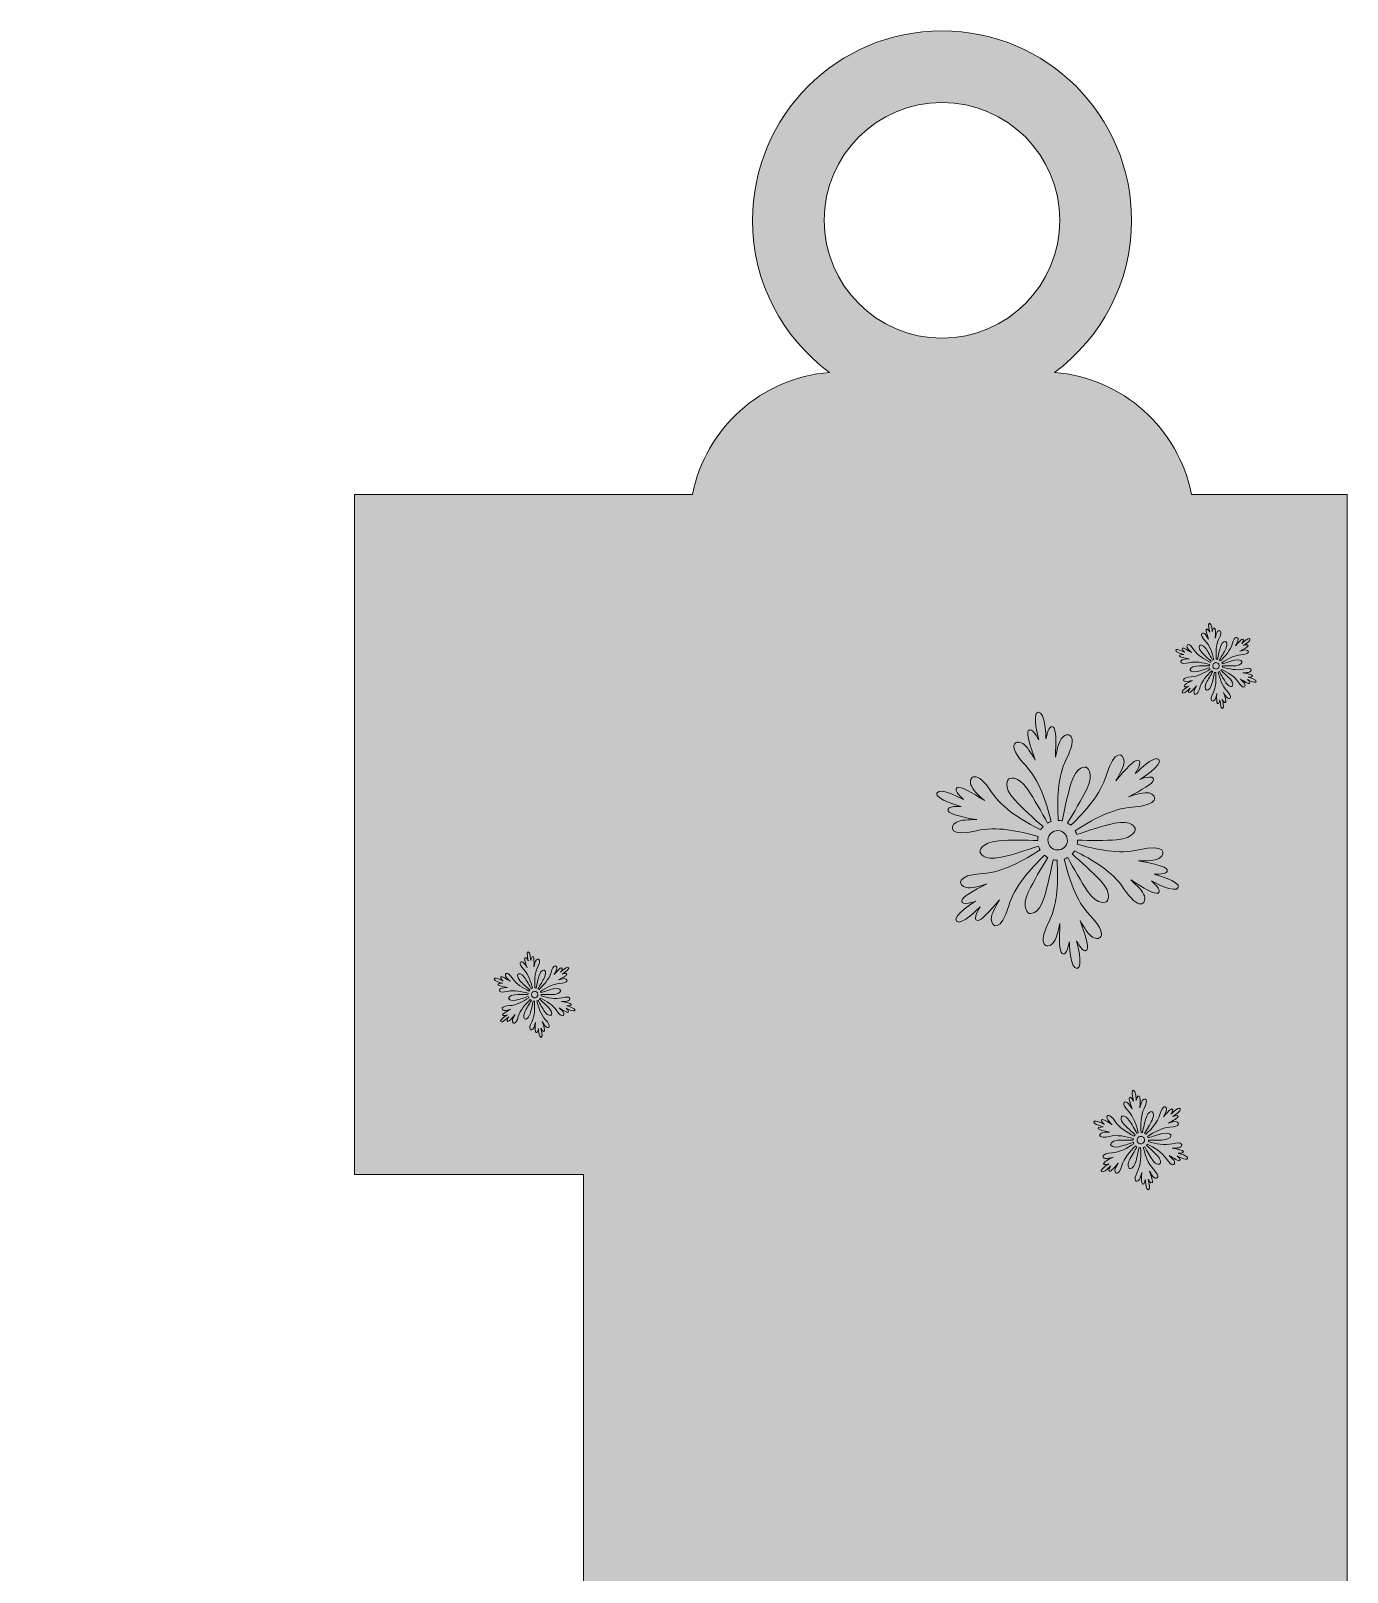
# Model space of a CAD drawing. Header units: millimetres. Extents: x 45 to 171, y -111 to -11.
# Drawn here: x 128.31 to 170.83, y -60.87 to -11.09 of the extents above; entities that cross this region are included whole.
import ezdxf

# ---------------------------------------------------------------- set-up
doc = ezdxf.new("R2010")
doc.units = ezdxf.units.MM
doc.header["$MEASUREMENT"] = 0
doc.layers.add('engraving', color=7, linetype='Continuous')
doc.layers.add('Layer 1', color=7, linetype='Continuous')

msp = doc.modelspace()

# ---------------------------------------------------------------- hatches: boundary and pattern name
at = {"layer": 'Layer 1'}
h = msp.add_hatch(color=2, dxfattribs=at)
h.dxf.hatch_style = 2
edge = h.paths.add_edge_path()
edge.add_spline(control_points=[(165.802, -26.061), (165.383, -23.935), (163.582, -22.291), (161.377, -22.123), (162.882, -21.008), (163.862, -19.225), (163.862, -17.208), (163.862, -13.827), (161.122, -11.087), (157.741, -11.087), (154.361, -11.087), (151.621, -13.827), (151.621, -17.208), (151.621, -19.225), (152.601, -21.008), (154.105, -22.123), (151.901, -22.291), (150.1, -23.935), (149.68, -26.061), (149.68, -26.061), (138.765, -26.061), (138.765, -26.061), (138.765, -26.061), (138.765, -48.023), (138.765, -48.023), (138.765, -48.023), (146.163, -48.023), (146.163, -48.023), (146.163, -48.023), (146.163, -76.39), (146.163, -76.39), (146.163, -77.793), (145.888, -79.095), (145.341, -80.301), (144.793, -81.508), (144.068, -82.578), (143.168, -83.511), (142.268, -84.445), (141.191, -85.184), (139.938, -85.729), (138.686, -86.274), (137.355, -86.546), (135.946, -86.546), (135.946, -86.546), (134.888, -86.546), (134.888, -86.546), (134.888, -86.546), (128.311, -111.21), (128.311, -111.21), (128.311, -111.21), (136.885, -111.21), (136.885, -111.21), (141.583, -111.21), (145.987, -110.311), (150.098, -108.508), (154.209, -106.708), (157.791, -104.28), (160.844, -101.227), (163.898, -98.173), (166.324, -94.591), (168.126, -90.48), (169.927, -86.37), (170.827, -81.965), (170.827, -77.268), (170.827, -77.268), (170.827, -26.061), (170.827, -26.061), (170.827, -26.061), (165.802, -26.061), (165.802, -26.061)], knot_values=[0, 0, 0, 0, 1, 1, 1, 2, 2, 2, 3, 3, 3, 4, 4, 4, 5, 5, 5, 6, 6, 6, 7, 7, 7, 8, 8, 8, 9, 9, 9, 10, 10, 10, 11, 11, 11, 12, 12, 12, 13, 13, 13, 14, 14, 14, 15, 15, 15, 16, 16, 16, 17, 17, 17, 18, 18, 18, 19, 19, 19, 20, 20, 20, 21, 21, 21, 22, 22, 22, 23, 23, 23, 23], degree=3, periodic=1)
edge = h.paths.add_edge_path()
edge.add_spline(control_points=[(153.934, -17.208), (153.934, -15.108), (155.642, -13.4), (157.741, -13.4), (159.841, -13.4), (161.549, -15.108), (161.549, -17.208), (161.549, -19.307), (159.841, -21.015), (157.741, -21.015), (155.642, -21.015), (153.934, -19.307), (153.934, -17.208)], knot_values=[0, 0, 0, 0, 1, 1, 1, 2, 2, 2, 3, 3, 3, 4, 4, 4, 4], degree=3, periodic=1)

# ---------------------------------------------------------------- linework, layer by layer
at = {"layer": 'engraving', "lineweight": 0}
for points, knots in [([(167.632, -31.964), (167.632, -31.964), (167.796, -31.973), (167.772, -31.915), (167.756, -31.88), (167.619, -31.849), (167.461, -31.821), (167.547, -31.822), (167.641, -31.82), (167.683, -31.795), (167.767, -31.745), (167.751, -31.63), (167.465, -31.701), (167.255, -31.754), (167.005, -31.698), (166.802, -31.64), (166.805, -31.626), (166.806, -31.611), (166.806, -31.597), (166.933, -31.601), (167.108, -31.603), (167.226, -31.594), (167.432, -31.578), (167.428, -31.472), (167.428, -31.472), (167.428, -31.472), (167.401, -31.37), (167.2, -31.416), (167.084, -31.442), (166.918, -31.496), (166.797, -31.537), (166.793, -31.523), (166.787, -31.51), (166.78, -31.497), (166.957, -31.381), (167.179, -31.254), (167.396, -31.242), (167.69, -31.226), (167.671, -31.112), (167.576, -31.089), (167.529, -31.077), (167.438, -31.103), (167.356, -31.129), (167.499, -31.055), (167.621, -30.986), (167.625, -30.947), (167.631, -30.885), (167.477, -30.942), (167.477, -30.942), (167.477, -30.942), (167.73, -30.786), (167.683, -30.728), (167.636, -30.668), (167.428, -30.881), (167.428, -30.881), (167.428, -30.881), (167.517, -30.743), (167.456, -30.735), (167.417, -30.73), (167.322, -30.834), (167.219, -30.957), (167.263, -30.883), (167.307, -30.8), (167.307, -30.751), (167.306, -30.653), (167.198, -30.611), (167.117, -30.893), (167.058, -31.102), (166.884, -31.291), (166.732, -31.437), (166.721, -31.427), (166.71, -31.419), (166.697, -31.412), (166.764, -31.304), (166.853, -31.153), (166.905, -31.046), (166.993, -30.86), (166.9, -30.811), (166.9, -30.811), (166.9, -30.811), (166.798, -30.784), (166.737, -30.981), (166.702, -31.094), (166.665, -31.265), (166.641, -31.39), (166.627, -31.387), (166.612, -31.385), (166.598, -31.384), (166.586, -31.174), (166.587, -30.918), (166.685, -30.724), (166.817, -30.461), (166.709, -30.42), (166.642, -30.491), (166.608, -30.526), (166.585, -30.618), (166.567, -30.702), (166.575, -30.541), (166.575, -30.4), (166.544, -30.378), (166.493, -30.341), (166.465, -30.503), (166.465, -30.503), (166.465, -30.503), (166.457, -30.207), (166.382, -30.218), (166.307, -30.229), (166.388, -30.515), (166.388, -30.515), (166.388, -30.515), (166.313, -30.369), (166.275, -30.418), (166.252, -30.449), (166.295, -30.583), (166.349, -30.734), (166.307, -30.66), (166.258, -30.579), (166.215, -30.556), (166.13, -30.508), (166.039, -30.579), (166.243, -30.79), (166.394, -30.947), (166.471, -31.191), (166.522, -31.396), (166.508, -31.4), (166.495, -31.406), (166.483, -31.414), (166.422, -31.302), (166.337, -31.149), (166.269, -31.051), (166.153, -30.881), (166.063, -30.937), (166.063, -30.937), (166.063, -30.937), (165.989, -31.012), (166.129, -31.164), (166.209, -31.251), (166.339, -31.368), (166.435, -31.452), (166.425, -31.462), (166.416, -31.474), (166.409, -31.486), (166.22, -31.391), (165.999, -31.262), (165.88, -31.08), (165.719, -30.835), (165.63, -30.907), (165.657, -31.001), (165.671, -31.048), (165.739, -31.114), (165.802, -31.171), (165.667, -31.085), (165.546, -31.013), (165.51, -31.03), (165.453, -31.055), (165.58, -31.16), (165.58, -31.16), (165.58, -31.16), (165.319, -31.019), (165.291, -31.09), (165.264, -31.16), (165.551, -31.233), (165.551, -31.233), (165.551, -31.233), (165.387, -31.225), (165.411, -31.282), (165.426, -31.318), (165.563, -31.348), (165.722, -31.376), (165.636, -31.376), (165.542, -31.378), (165.5, -31.403), (165.416, -31.453), (165.432, -31.567), (165.717, -31.496), (165.928, -31.443), (166.178, -31.499), (166.381, -31.558), (166.378, -31.572), (166.377, -31.586), (166.377, -31.601), (166.249, -31.597), (166.075, -31.595), (165.956, -31.604), (165.751, -31.62), (165.755, -31.725), (165.755, -31.725), (165.755, -31.725), (165.782, -31.828), (165.983, -31.782), (166.099, -31.756), (166.265, -31.702), (166.386, -31.661), (166.39, -31.674), (166.395, -31.688), (166.402, -31.701), (166.226, -31.816), (166.004, -31.944), (165.787, -31.956), (165.493, -31.972), (165.512, -32.086), (165.607, -32.109), (165.654, -32.12), (165.745, -32.095), (165.827, -32.069), (165.684, -32.142), (165.561, -32.212), (165.558, -32.251), (165.552, -32.312), (165.706, -32.256), (165.706, -32.256), (165.706, -32.256), (165.453, -32.411), (165.5, -32.47), (165.547, -32.53), (165.755, -32.317), (165.755, -32.317), (165.755, -32.317), (165.665, -32.455), (165.727, -32.463), (165.766, -32.467), (165.861, -32.364), (165.964, -32.241), (165.92, -32.314), (165.876, -32.397), (165.876, -32.446), (165.877, -32.544), (165.985, -32.587), (166.065, -32.304), (166.125, -32.096), (166.298, -31.907), (166.451, -31.761), (166.462, -31.77), (166.473, -31.778), (166.486, -31.786), (166.419, -31.894), (166.329, -32.044), (166.278, -32.151), (166.19, -32.338), (166.283, -32.387), (166.283, -32.387), (166.283, -32.387), (166.385, -32.414), (166.446, -32.217), (166.481, -32.104), (166.517, -31.933), (166.542, -31.808), (166.556, -31.811), (166.571, -31.813), (166.585, -31.813), (166.597, -32.024), (166.596, -32.28), (166.498, -32.474), (166.365, -32.737), (166.474, -32.778), (166.541, -32.707), (166.575, -32.671), (166.598, -32.58), (166.616, -32.496), (166.608, -32.657), (166.607, -32.797), (166.639, -32.82), (166.69, -32.856), (166.718, -32.694), (166.718, -32.694), (166.718, -32.694), (166.725, -32.991), (166.8, -32.98), (166.875, -32.968), (166.795, -32.683), (166.795, -32.683), (166.795, -32.683), (166.87, -32.829), (166.907, -32.779), (166.931, -32.748), (166.888, -32.614), (166.834, -32.463), (166.875, -32.538), (166.925, -32.618), (166.968, -32.642), (167.053, -32.69), (167.144, -32.619), (166.939, -32.407), (166.789, -32.251), (166.712, -32.006), (166.661, -31.802), (166.674, -31.797), (166.688, -31.791), (166.7, -31.784), (166.761, -31.896), (166.846, -32.048), (166.913, -32.146), (167.03, -32.316), (167.119, -32.26), (167.119, -32.26), (167.119, -32.26), (167.194, -32.185), (167.054, -32.034), (166.974, -31.947), (166.844, -31.83), (166.748, -31.746), (166.758, -31.735), (166.767, -31.724), (166.774, -31.712), (166.962, -31.806), (167.184, -31.935), (167.303, -32.117), (167.464, -32.363), (167.553, -32.29), (167.526, -32.196), (167.512, -32.15), (167.444, -32.084), (167.381, -32.026), (167.516, -32.113), (167.637, -32.184), (167.673, -32.168), (167.729, -32.142), (167.603, -32.037), (167.603, -32.037), (167.603, -32.037), (167.864, -32.179), (167.892, -32.108), (167.919, -32.038), (167.632, -31.964), (167.632, -31.964)], [0, 0, 0, 0, 1, 1, 1, 2, 2, 2, 3, 3, 3, 4, 4, 4, 5, 5, 5, 6, 6, 6, 7, 7, 7, 8, 8, 8, 9, 9, 9, 10, 10, 10, 11, 11, 11, 12, 12, 12, 13, 13, 13, 14, 14, 14, 15, 15, 15, 16, 16, 16, 17, 17, 17, 18, 18, 18, 19, 19, 19, 20, 20, 20, 21, 21, 21, 22, 22, 22, 23, 23, 23, 24, 24, 24, 25, 25, 25, 26, 26, 26, 27, 27, 27, 28, 28, 28, 29, 29, 29, 30, 30, 30, 31, 31, 31, 32, 32, 32, 33, 33, 33, 34, 34, 34, 35, 35, 35, 36, 36, 36, 37, 37, 37, 38, 38, 38, 39, 39, 39, 40, 40, 40, 41, 41, 41, 42, 42, 42, 43, 43, 43, 44, 44, 44, 45, 45, 45, 46, 46, 46, 47, 47, 47, 48, 48, 48, 49, 49, 49, 50, 50, 50, 51, 51, 51, 52, 52, 52, 53, 53, 53, 54, 54, 54, 55, 55, 55, 56, 56, 56, 57, 57, 57, 58, 58, 58, 59, 59, 59, 60, 60, 60, 61, 61, 61, 62, 62, 62, 63, 63, 63, 64, 64, 64, 65, 65, 65, 66, 66, 66, 67, 67, 67, 68, 68, 68, 69, 69, 69, 70, 70, 70, 71, 71, 71, 72, 72, 72, 73, 73, 73, 74, 74, 74, 75, 75, 75, 76, 76, 76, 77, 77, 77, 78, 78, 78, 79, 79, 79, 80, 80, 80, 81, 81, 81, 82, 82, 82, 83, 83, 83, 84, 84, 84, 85, 85, 85, 86, 86, 86, 87, 87, 87, 88, 88, 88, 89, 89, 89, 90, 90, 90, 91, 91, 91, 92, 92, 92, 93, 93, 93, 94, 94, 94, 95, 95, 95, 96, 96, 96, 97, 97, 97, 98, 98, 98, 99, 99, 99, 100, 100, 100, 101, 101, 101, 102, 102, 102, 103, 103, 103, 104, 104, 104, 105, 105, 105, 106, 106, 106, 107, 107, 107, 108, 108, 108, 108]), ([(166.607, -31.702), (166.55, -31.711), (166.497, -31.671), (166.488, -31.614), (166.479, -31.557), (166.519, -31.504), (166.576, -31.495), (166.633, -31.487), (166.686, -31.526), (166.695, -31.583), (166.703, -31.64), (166.664, -31.693), (166.607, -31.702)], [0, 0, 0, 0, 1, 1, 1, 2, 2, 2, 3, 3, 3, 4, 4, 4, 4]), ([(164.594, -38.329), (164.594, -38.329), (165.086, -38.354), (165.014, -38.183), (164.968, -38.075), (164.557, -37.985), (164.083, -37.901), (164.34, -37.904), (164.622, -37.896), (164.748, -37.82), (165, -37.671), (164.951, -37.328), (164.096, -37.542), (163.464, -37.699), (162.715, -37.532), (162.107, -37.357), (162.116, -37.315), (162.119, -37.271), (162.119, -37.229), (162.502, -37.24), (163.026, -37.246), (163.38, -37.219), (163.996, -37.171), (163.984, -36.854), (163.984, -36.854), (163.984, -36.854), (163.902, -36.549), (163.299, -36.685), (162.952, -36.763), (162.454, -36.925), (162.092, -37.049), (162.08, -37.008), (162.063, -36.968), (162.043, -36.929), (162.571, -36.582), (163.237, -36.201), (163.887, -36.164), (164.768, -36.115), (164.713, -35.774), (164.428, -35.705), (164.285, -35.671), (164.012, -35.747), (163.769, -35.826), (164.197, -35.605), (164.563, -35.396), (164.575, -35.28), (164.593, -35.095), (164.13, -35.265), (164.13, -35.265), (164.13, -35.265), (164.889, -34.799), (164.747, -34.622), (164.606, -34.445), (163.984, -35.081), (163.984, -35.081), (163.984, -35.081), (164.251, -34.668), (164.067, -34.645), (163.951, -34.63), (163.667, -34.941), (163.357, -35.31), (163.488, -35.089), (163.622, -34.841), (163.62, -34.694), (163.617, -34.4), (163.295, -34.272), (163.052, -35.119), (162.873, -35.745), (162.354, -36.31), (161.899, -36.749), (161.866, -36.72), (161.83, -36.695), (161.794, -36.674), (161.994, -36.349), (162.261, -35.898), (162.415, -35.578), (162.681, -35.02), (162.401, -34.872), (162.401, -34.872), (162.401, -34.872), (162.096, -34.791), (161.912, -35.381), (161.807, -35.72), (161.697, -36.233), (161.624, -36.608), (161.581, -36.598), (161.539, -36.592), (161.496, -36.591), (161.459, -35.96), (161.462, -35.192), (161.755, -34.611), (162.153, -33.824), (161.83, -33.701), (161.628, -33.913), (161.527, -34.019), (161.457, -34.294), (161.403, -34.545), (161.426, -34.064), (161.428, -33.642), (161.334, -33.574), (161.182, -33.465), (161.098, -33.951), (161.098, -33.951), (161.098, -33.951), (161.074, -33.061), (160.849, -33.095), (160.625, -33.129), (160.866, -33.986), (160.866, -33.986), (160.866, -33.986), (160.642, -33.547), (160.529, -33.696), (160.459, -33.789), (160.587, -34.19), (160.751, -34.643), (160.625, -34.42), (160.477, -34.178), (160.349, -34.107), (160.093, -33.963), (159.82, -34.177), (160.433, -34.811), (160.886, -35.279), (161.115, -36.012), (161.267, -36.626), (161.227, -36.639), (161.188, -36.657), (161.15, -36.679), (160.968, -36.343), (160.713, -35.886), (160.511, -35.593), (160.162, -35.083), (159.894, -35.252), (159.894, -35.252), (159.894, -35.252), (159.67, -35.476), (160.09, -35.93), (160.331, -36.191), (160.72, -36.542), (161.007, -36.793), (160.978, -36.825), (160.952, -36.859), (160.929, -36.895), (160.364, -36.611), (159.701, -36.225), (159.344, -35.68), (158.862, -34.943), (158.593, -35.161), (158.677, -35.442), (158.718, -35.583), (158.92, -35.78), (159.11, -35.952), (158.705, -35.693), (158.342, -35.479), (158.235, -35.528), (158.065, -35.604), (158.444, -35.92), (158.444, -35.92), (158.444, -35.92), (157.662, -35.496), (157.579, -35.707), (157.496, -35.919), (158.358, -36.138), (158.358, -36.138), (158.358, -36.138), (157.866, -36.113), (157.939, -36.284), (157.984, -36.392), (158.395, -36.483), (158.87, -36.567), (158.613, -36.565), (158.331, -36.572), (158.205, -36.647), (157.952, -36.797), (158.002, -37.139), (158.857, -36.926), (159.488, -36.768), (160.238, -36.935), (160.845, -37.111), (160.837, -37.153), (160.832, -37.196), (160.833, -37.239), (160.451, -37.228), (159.927, -37.221), (159.573, -37.249), (158.957, -37.298), (158.968, -37.613), (158.968, -37.613), (158.968, -37.613), (159.051, -37.919), (159.654, -37.783), (160, -37.704), (160.499, -37.543), (160.86, -37.42), (160.872, -37.46), (160.889, -37.5), (160.909, -37.539), (160.381, -37.885), (159.715, -38.268), (159.065, -38.303), (158.185, -38.352), (158.24, -38.695), (158.525, -38.763), (158.668, -38.797), (158.94, -38.721), (159.184, -38.642), (158.756, -38.863), (158.389, -39.071), (158.378, -39.187), (158.36, -39.372), (158.822, -39.203), (158.822, -39.203), (158.822, -39.203), (158.064, -39.668), (158.206, -39.846), (158.347, -40.023), (158.969, -39.387), (158.969, -39.387), (158.969, -39.387), (158.7, -39.8), (158.885, -39.823), (159.001, -39.837), (159.286, -39.527), (159.596, -39.158), (159.465, -39.378), (159.331, -39.627), (159.332, -39.773), (159.336, -40.067), (159.657, -40.196), (159.899, -39.349), (160.079, -38.723), (160.598, -38.157), (161.054, -37.719), (161.087, -37.748), (161.122, -37.772), (161.159, -37.794), (160.958, -38.119), (160.691, -38.569), (160.538, -38.889), (160.272, -39.448), (160.551, -39.595), (160.551, -39.595), (160.551, -39.595), (160.857, -39.677), (161.04, -39.086), (161.146, -38.747), (161.255, -38.235), (161.329, -37.86), (161.37, -37.87), (161.414, -37.875), (161.457, -37.877), (161.493, -38.508), (161.491, -39.275), (161.197, -39.857), (160.799, -40.644), (161.123, -40.768), (161.325, -40.554), (161.426, -40.448), (161.496, -40.173), (161.55, -39.924), (161.527, -40.405), (161.524, -40.825), (161.619, -40.893), (161.77, -41.002), (161.854, -40.517), (161.854, -40.517), (161.854, -40.517), (161.878, -41.406), (162.102, -41.372), (162.327, -41.338), (162.087, -40.482), (162.087, -40.482), (162.087, -40.482), (162.311, -40.92), (162.423, -40.772), (162.494, -40.679), (162.366, -40.278), (162.202, -39.825), (162.328, -40.047), (162.476, -40.289), (162.604, -40.36), (162.86, -40.505), (163.132, -40.29), (162.519, -39.656), (162.067, -39.188), (161.837, -38.456), (161.686, -37.843), (161.725, -37.828), (161.765, -37.81), (161.802, -37.789), (161.984, -38.125), (162.24, -38.582), (162.441, -38.874), (162.791, -39.384), (163.059, -39.216), (163.059, -39.216), (163.059, -39.216), (163.282, -38.992), (162.863, -38.537), (162.621, -38.277), (162.232, -37.926), (161.945, -37.675), (161.975, -37.643), (162.001, -37.609), (162.023, -37.572), (162.588, -37.856), (163.252, -38.242), (163.608, -38.787), (164.091, -39.525), (164.359, -39.307), (164.276, -39.025), (164.234, -38.885), (164.032, -38.687), (163.842, -38.515), (164.247, -38.775), (164.611, -38.988), (164.718, -38.94), (164.886, -38.863), (164.508, -38.548), (164.508, -38.548), (164.508, -38.548), (165.291, -38.972), (165.374, -38.761), (165.456, -38.549), (164.594, -38.329), (164.594, -38.329)], [0, 0, 0, 0, 1, 1, 1, 2, 2, 2, 3, 3, 3, 4, 4, 4, 5, 5, 5, 6, 6, 6, 7, 7, 7, 8, 8, 8, 9, 9, 9, 10, 10, 10, 11, 11, 11, 12, 12, 12, 13, 13, 13, 14, 14, 14, 15, 15, 15, 16, 16, 16, 17, 17, 17, 18, 18, 18, 19, 19, 19, 20, 20, 20, 21, 21, 21, 22, 22, 22, 23, 23, 23, 24, 24, 24, 25, 25, 25, 26, 26, 26, 27, 27, 27, 28, 28, 28, 29, 29, 29, 30, 30, 30, 31, 31, 31, 32, 32, 32, 33, 33, 33, 34, 34, 34, 35, 35, 35, 36, 36, 36, 37, 37, 37, 38, 38, 38, 39, 39, 39, 40, 40, 40, 41, 41, 41, 42, 42, 42, 43, 43, 43, 44, 44, 44, 45, 45, 45, 46, 46, 46, 47, 47, 47, 48, 48, 48, 49, 49, 49, 50, 50, 50, 51, 51, 51, 52, 52, 52, 53, 53, 53, 54, 54, 54, 55, 55, 55, 56, 56, 56, 57, 57, 57, 58, 58, 58, 59, 59, 59, 60, 60, 60, 61, 61, 61, 62, 62, 62, 63, 63, 63, 64, 64, 64, 65, 65, 65, 66, 66, 66, 67, 67, 67, 68, 68, 68, 69, 69, 69, 70, 70, 70, 71, 71, 71, 72, 72, 72, 73, 73, 73, 74, 74, 74, 75, 75, 75, 76, 76, 76, 77, 77, 77, 78, 78, 78, 79, 79, 79, 80, 80, 80, 81, 81, 81, 82, 82, 82, 83, 83, 83, 84, 84, 84, 85, 85, 85, 86, 86, 86, 87, 87, 87, 88, 88, 88, 89, 89, 89, 90, 90, 90, 91, 91, 91, 92, 92, 92, 93, 93, 93, 94, 94, 94, 95, 95, 95, 96, 96, 96, 97, 97, 97, 98, 98, 98, 99, 99, 99, 100, 100, 100, 101, 101, 101, 102, 102, 102, 103, 103, 103, 104, 104, 104, 105, 105, 105, 106, 106, 106, 107, 107, 107, 108, 108, 108, 108]), ([(161.523, -37.543), (161.352, -37.569), (161.193, -37.451), (161.167, -37.28), (161.141, -37.109), (161.258, -36.95), (161.429, -36.924), (161.6, -36.898), (161.76, -37.016), (161.786, -37.187), (161.812, -37.358), (161.694, -37.517), (161.523, -37.543)], [0, 0, 0, 0, 1, 1, 1, 2, 2, 2, 3, 3, 3, 4, 4, 4, 4]), ([(145.628, -42.583), (145.628, -42.583), (145.792, -42.592), (145.768, -42.534), (145.753, -42.498), (145.615, -42.468), (145.456, -42.44), (145.542, -42.441), (145.637, -42.438), (145.679, -42.413), (145.764, -42.363), (145.747, -42.248), (145.461, -42.32), (145.249, -42.372), (144.999, -42.316), (144.795, -42.258), (144.798, -42.244), (144.799, -42.229), (144.799, -42.215), (144.927, -42.218), (145.103, -42.221), (145.221, -42.211), (145.428, -42.195), (145.424, -42.089), (145.424, -42.089), (145.424, -42.089), (145.396, -41.987), (145.194, -42.033), (145.078, -42.059), (144.911, -42.113), (144.79, -42.155), (144.786, -42.141), (144.78, -42.127), (144.774, -42.115), (144.95, -41.998), (145.174, -41.871), (145.391, -41.858), (145.686, -41.842), (145.668, -41.728), (145.572, -41.705), (145.524, -41.693), (145.433, -41.719), (145.351, -41.745), (145.495, -41.671), (145.617, -41.601), (145.621, -41.562), (145.627, -41.5), (145.472, -41.557), (145.472, -41.557), (145.472, -41.557), (145.726, -41.401), (145.679, -41.342), (145.632, -41.283), (145.423, -41.496), (145.423, -41.496), (145.423, -41.496), (145.513, -41.357), (145.451, -41.35), (145.412, -41.345), (145.317, -41.449), (145.214, -41.572), (145.257, -41.498), (145.302, -41.415), (145.302, -41.366), (145.3, -41.268), (145.193, -41.225), (145.112, -41.508), (145.052, -41.718), (144.878, -41.907), (144.725, -42.054), (144.714, -42.045), (144.702, -42.036), (144.69, -42.029), (144.757, -41.92), (144.847, -41.769), (144.898, -41.662), (144.987, -41.475), (144.894, -41.426), (144.894, -41.426), (144.894, -41.426), (144.791, -41.399), (144.73, -41.596), (144.695, -41.71), (144.658, -41.881), (144.633, -42.007), (144.619, -42.003), (144.605, -42.002), (144.591, -42.001), (144.578, -41.79), (144.579, -41.533), (144.677, -41.338), (144.81, -41.075), (144.702, -41.034), (144.635, -41.105), (144.601, -41.14), (144.577, -41.232), (144.559, -41.316), (144.567, -41.155), (144.568, -41.014), (144.536, -40.991), (144.485, -40.955), (144.457, -41.118), (144.457, -41.118), (144.457, -41.118), (144.449, -40.82), (144.374, -40.831), (144.299, -40.842), (144.38, -41.129), (144.38, -41.129), (144.38, -41.129), (144.305, -40.982), (144.267, -41.032), (144.243, -41.063), (144.286, -41.198), (144.341, -41.349), (144.299, -41.274), (144.249, -41.194), (144.207, -41.17), (144.121, -41.122), (144.029, -41.193), (144.235, -41.405), (144.386, -41.562), (144.463, -41.807), (144.514, -42.013), (144.5, -42.017), (144.487, -42.023), (144.475, -42.031), (144.414, -41.918), (144.328, -41.765), (144.261, -41.667), (144.144, -41.497), (144.054, -41.553), (144.054, -41.553), (144.054, -41.553), (143.979, -41.628), (144.12, -41.78), (144.201, -41.867), (144.331, -41.985), (144.427, -42.069), (144.417, -42.08), (144.408, -42.091), (144.401, -42.103), (144.212, -42.008), (143.989, -41.879), (143.87, -41.696), (143.709, -41.45), (143.619, -41.522), (143.647, -41.617), (143.661, -41.664), (143.728, -41.73), (143.792, -41.788), (143.656, -41.701), (143.535, -41.629), (143.499, -41.645), (143.442, -41.671), (143.569, -41.777), (143.569, -41.777), (143.569, -41.777), (143.307, -41.635), (143.279, -41.705), (143.252, -41.776), (143.54, -41.85), (143.54, -41.85), (143.54, -41.85), (143.375, -41.841), (143.4, -41.899), (143.415, -41.935), (143.553, -41.965), (143.711, -41.993), (143.625, -41.992), (143.531, -41.995), (143.489, -42.02), (143.404, -42.07), (143.421, -42.185), (143.707, -42.113), (143.918, -42.061), (144.169, -42.117), (144.372, -42.175), (144.37, -42.189), (144.368, -42.204), (144.369, -42.218), (144.241, -42.214), (144.065, -42.212), (143.947, -42.221), (143.74, -42.238), (143.744, -42.344), (143.744, -42.344), (143.744, -42.344), (143.772, -42.446), (143.974, -42.4), (144.09, -42.374), (144.257, -42.32), (144.378, -42.279), (144.382, -42.292), (144.387, -42.306), (144.394, -42.319), (144.217, -42.435), (143.994, -42.563), (143.777, -42.574), (143.482, -42.591), (143.5, -42.706), (143.596, -42.728), (143.644, -42.74), (143.735, -42.714), (143.817, -42.688), (143.673, -42.762), (143.55, -42.832), (143.547, -42.871), (143.541, -42.932), (143.695, -42.876), (143.695, -42.876), (143.695, -42.876), (143.442, -43.031), (143.489, -43.091), (143.536, -43.15), (143.745, -42.937), (143.745, -42.937), (143.745, -42.937), (143.655, -43.075), (143.717, -43.083), (143.755, -43.088), (143.851, -42.984), (143.954, -42.861), (143.911, -42.934), (143.866, -43.018), (143.866, -43.067), (143.867, -43.165), (143.975, -43.208), (144.056, -42.925), (144.116, -42.715), (144.29, -42.526), (144.443, -42.379), (144.454, -42.389), (144.465, -42.397), (144.478, -42.404), (144.41, -42.513), (144.321, -42.663), (144.27, -42.771), (144.181, -42.958), (144.274, -43.007), (144.274, -43.007), (144.274, -43.007), (144.377, -43.034), (144.438, -42.837), (144.473, -42.723), (144.51, -42.552), (144.535, -42.426), (144.548, -42.429), (144.563, -42.431), (144.577, -42.432), (144.589, -42.643), (144.589, -42.9), (144.491, -43.095), (144.357, -43.358), (144.466, -43.4), (144.533, -43.328), (144.567, -43.293), (144.591, -43.201), (144.609, -43.117), (144.601, -43.278), (144.6, -43.419), (144.632, -43.442), (144.682, -43.478), (144.711, -43.316), (144.711, -43.316), (144.711, -43.316), (144.718, -43.613), (144.793, -43.602), (144.869, -43.59), (144.788, -43.304), (144.788, -43.304), (144.788, -43.304), (144.863, -43.451), (144.901, -43.401), (144.924, -43.37), (144.882, -43.235), (144.827, -43.084), (144.869, -43.158), (144.919, -43.239), (144.961, -43.263), (145.047, -43.312), (145.138, -43.24), (144.933, -43.028), (144.782, -42.871), (144.705, -42.626), (144.654, -42.42), (144.667, -42.415), (144.681, -42.409), (144.693, -42.402), (144.754, -42.515), (144.84, -42.668), (144.907, -42.766), (145.024, -42.936), (145.114, -42.88), (145.114, -42.88), (145.114, -42.88), (145.189, -42.805), (145.048, -42.653), (144.967, -42.566), (144.837, -42.448), (144.741, -42.364), (144.751, -42.354), (144.76, -42.342), (144.767, -42.33), (144.956, -42.425), (145.178, -42.554), (145.297, -42.737), (145.459, -42.984), (145.549, -42.91), (145.521, -42.816), (145.507, -42.769), (145.44, -42.703), (145.376, -42.645), (145.512, -42.732), (145.633, -42.804), (145.669, -42.788), (145.726, -42.762), (145.599, -42.657), (145.599, -42.657), (145.599, -42.657), (145.861, -42.798), (145.889, -42.728), (145.916, -42.657), (145.628, -42.583), (145.628, -42.583)], [0, 0, 0, 0, 1, 1, 1, 2, 2, 2, 3, 3, 3, 4, 4, 4, 5, 5, 5, 6, 6, 6, 7, 7, 7, 8, 8, 8, 9, 9, 9, 10, 10, 10, 11, 11, 11, 12, 12, 12, 13, 13, 13, 14, 14, 14, 15, 15, 15, 16, 16, 16, 17, 17, 17, 18, 18, 18, 19, 19, 19, 20, 20, 20, 21, 21, 21, 22, 22, 22, 23, 23, 23, 24, 24, 24, 25, 25, 25, 26, 26, 26, 27, 27, 27, 28, 28, 28, 29, 29, 29, 30, 30, 30, 31, 31, 31, 32, 32, 32, 33, 33, 33, 34, 34, 34, 35, 35, 35, 36, 36, 36, 37, 37, 37, 38, 38, 38, 39, 39, 39, 40, 40, 40, 41, 41, 41, 42, 42, 42, 43, 43, 43, 44, 44, 44, 45, 45, 45, 46, 46, 46, 47, 47, 47, 48, 48, 48, 49, 49, 49, 50, 50, 50, 51, 51, 51, 52, 52, 52, 53, 53, 53, 54, 54, 54, 55, 55, 55, 56, 56, 56, 57, 57, 57, 58, 58, 58, 59, 59, 59, 60, 60, 60, 61, 61, 61, 62, 62, 62, 63, 63, 63, 64, 64, 64, 65, 65, 65, 66, 66, 66, 67, 67, 67, 68, 68, 68, 69, 69, 69, 70, 70, 70, 71, 71, 71, 72, 72, 72, 73, 73, 73, 74, 74, 74, 75, 75, 75, 76, 76, 76, 77, 77, 77, 78, 78, 78, 79, 79, 79, 80, 80, 80, 81, 81, 81, 82, 82, 82, 83, 83, 83, 84, 84, 84, 85, 85, 85, 86, 86, 86, 87, 87, 87, 88, 88, 88, 89, 89, 89, 90, 90, 90, 91, 91, 91, 92, 92, 92, 93, 93, 93, 94, 94, 94, 95, 95, 95, 96, 96, 96, 97, 97, 97, 98, 98, 98, 99, 99, 99, 100, 100, 100, 101, 101, 101, 102, 102, 102, 103, 103, 103, 104, 104, 104, 105, 105, 105, 106, 106, 106, 107, 107, 107, 108, 108, 108, 108]), ([(144.6, -42.32), (144.542, -42.329), (144.489, -42.289), (144.48, -42.232), (144.472, -42.175), (144.511, -42.121), (144.568, -42.113), (144.625, -42.104), (144.679, -42.144), (144.688, -42.201), (144.696, -42.258), (144.657, -42.311), (144.6, -42.32)], [0, 0, 0, 0, 1, 1, 1, 2, 2, 2, 3, 3, 3, 4, 4, 4, 4]), ([(165.372, -47.342), (165.372, -47.342), (165.564, -47.352), (165.536, -47.286), (165.518, -47.244), (165.358, -47.209), (165.174, -47.176), (165.274, -47.177), (165.383, -47.174), (165.432, -47.145), (165.53, -47.087), (165.511, -46.953), (165.179, -47.036), (164.934, -47.098), (164.643, -47.033), (164.407, -46.965), (164.41, -46.948), (164.411, -46.931), (164.411, -46.915), (164.56, -46.919), (164.763, -46.922), (164.901, -46.911), (165.14, -46.892), (165.136, -46.769), (165.136, -46.769), (165.136, -46.769), (165.104, -46.651), (164.869, -46.704), (164.735, -46.734), (164.541, -46.797), (164.401, -46.845), (164.396, -46.829), (164.389, -46.814), (164.381, -46.799), (164.587, -46.664), (164.846, -46.515), (165.098, -46.501), (165.44, -46.482), (165.419, -46.35), (165.308, -46.323), (165.252, -46.31), (165.147, -46.339), (165.052, -46.37), (165.218, -46.284), (165.36, -46.203), (165.365, -46.158), (165.372, -46.086), (165.192, -46.152), (165.192, -46.152), (165.192, -46.152), (165.487, -45.971), (165.432, -45.902), (165.377, -45.833), (165.135, -46.081), (165.135, -46.081), (165.135, -46.081), (165.239, -45.92), (165.168, -45.911), (165.123, -45.905), (165.012, -46.026), (164.892, -46.169), (164.943, -46.084), (164.995, -45.987), (164.994, -45.93), (164.993, -45.816), (164.868, -45.766), (164.774, -46.095), (164.704, -46.338), (164.502, -46.558), (164.325, -46.728), (164.313, -46.717), (164.299, -46.708), (164.285, -46.699), (164.362, -46.573), (164.466, -46.398), (164.526, -46.274), (164.629, -46.057), (164.521, -45.999), (164.521, -45.999), (164.521, -45.999), (164.402, -45.968), (164.331, -46.197), (164.29, -46.329), (164.247, -46.528), (164.219, -46.674), (164.202, -46.67), (164.186, -46.667), (164.169, -46.667), (164.155, -46.422), (164.156, -46.124), (164.27, -45.898), (164.424, -45.592), (164.299, -45.544), (164.22, -45.627), (164.181, -45.668), (164.154, -45.775), (164.133, -45.872), (164.142, -45.685), (164.143, -45.521), (164.106, -45.495), (164.047, -45.453), (164.015, -45.642), (164.015, -45.642), (164.015, -45.642), (164.005, -45.296), (163.918, -45.309), (163.831, -45.322), (163.924, -45.655), (163.924, -45.655), (163.924, -45.655), (163.837, -45.485), (163.793, -45.542), (163.766, -45.578), (163.816, -45.735), (163.879, -45.91), (163.831, -45.824), (163.773, -45.73), (163.723, -45.702), (163.624, -45.646), (163.518, -45.729), (163.756, -45.976), (163.932, -46.157), (164.021, -46.442), (164.08, -46.681), (164.064, -46.686), (164.049, -46.693), (164.035, -46.701), (163.964, -46.571), (163.865, -46.393), (163.786, -46.279), (163.651, -46.081), (163.547, -46.147), (163.547, -46.147), (163.547, -46.147), (163.46, -46.234), (163.623, -46.41), (163.717, -46.512), (163.868, -46.648), (163.979, -46.745), (163.968, -46.758), (163.958, -46.771), (163.949, -46.785), (163.729, -46.675), (163.472, -46.525), (163.333, -46.313), (163.146, -46.027), (163.041, -46.111), (163.074, -46.221), (163.09, -46.276), (163.168, -46.352), (163.242, -46.419), (163.085, -46.318), (162.944, -46.235), (162.902, -46.254), (162.836, -46.284), (162.984, -46.406), (162.984, -46.406), (162.984, -46.406), (162.68, -46.242), (162.647, -46.324), (162.615, -46.406), (162.95, -46.491), (162.95, -46.491), (162.95, -46.491), (162.759, -46.481), (162.787, -46.548), (162.805, -46.59), (162.964, -46.625), (163.149, -46.658), (163.049, -46.657), (162.94, -46.66), (162.89, -46.689), (162.792, -46.747), (162.811, -46.88), (163.144, -46.797), (163.389, -46.736), (163.68, -46.801), (163.916, -46.869), (163.913, -46.885), (163.911, -46.902), (163.912, -46.919), (163.763, -46.914), (163.56, -46.912), (163.422, -46.923), (163.183, -46.942), (163.187, -47.064), (163.187, -47.064), (163.187, -47.064), (163.219, -47.183), (163.453, -47.13), (163.588, -47.1), (163.782, -47.037), (163.922, -46.989), (163.927, -47.005), (163.933, -47.02), (163.941, -47.035), (163.736, -47.17), (163.477, -47.318), (163.225, -47.332), (162.883, -47.351), (162.904, -47.484), (163.015, -47.511), (163.07, -47.524), (163.176, -47.495), (163.271, -47.464), (163.104, -47.55), (162.962, -47.631), (162.958, -47.676), (162.951, -47.748), (163.13, -47.682), (163.13, -47.682), (163.13, -47.682), (162.836, -47.863), (162.891, -47.932), (162.946, -48.001), (163.187, -47.753), (163.187, -47.753), (163.187, -47.753), (163.083, -47.914), (163.155, -47.923), (163.2, -47.928), (163.31, -47.808), (163.431, -47.664), (163.38, -47.75), (163.328, -47.847), (163.328, -47.903), (163.33, -48.018), (163.455, -48.068), (163.549, -47.738), (163.618, -47.495), (163.82, -47.276), (163.997, -47.105), (164.01, -47.117), (164.024, -47.126), (164.038, -47.134), (163.96, -47.261), (163.856, -47.435), (163.797, -47.56), (163.693, -47.777), (163.802, -47.834), (163.802, -47.834), (163.802, -47.834), (163.921, -47.866), (163.992, -47.637), (164.033, -47.505), (164.075, -47.306), (164.104, -47.16), (164.12, -47.164), (164.137, -47.166), (164.154, -47.167), (164.168, -47.412), (164.167, -47.71), (164.053, -47.936), (163.898, -48.242), (164.024, -48.29), (164.103, -48.207), (164.142, -48.165), (164.169, -48.059), (164.19, -47.962), (164.181, -48.149), (164.18, -48.312), (164.217, -48.339), (164.276, -48.381), (164.308, -48.192), (164.308, -48.192), (164.308, -48.192), (164.317, -48.538), (164.405, -48.525), (164.492, -48.511), (164.399, -48.179), (164.399, -48.179), (164.399, -48.179), (164.486, -48.349), (164.529, -48.291), (164.557, -48.255), (164.507, -48.099), (164.443, -47.923), (164.492, -48.01), (164.55, -48.104), (164.599, -48.131), (164.699, -48.188), (164.805, -48.104), (164.567, -47.858), (164.391, -47.676), (164.301, -47.392), (164.243, -47.153), (164.258, -47.148), (164.274, -47.141), (164.288, -47.132), (164.359, -47.263), (164.458, -47.44), (164.536, -47.554), (164.672, -47.752), (164.776, -47.687), (164.776, -47.687), (164.776, -47.687), (164.863, -47.6), (164.7, -47.423), (164.606, -47.322), (164.455, -47.186), (164.344, -47.088), (164.355, -47.076), (164.365, -47.062), (164.374, -47.048), (164.593, -47.159), (164.851, -47.309), (164.989, -47.52), (165.177, -47.807), (165.281, -47.722), (165.249, -47.613), (165.233, -47.558), (165.154, -47.481), (165.081, -47.415), (165.238, -47.515), (165.379, -47.598), (165.421, -47.58), (165.486, -47.55), (165.339, -47.428), (165.339, -47.428), (165.339, -47.428), (165.643, -47.592), (165.675, -47.51), (165.708, -47.428), (165.372, -47.342), (165.372, -47.342)], [0, 0, 0, 0, 1, 1, 1, 2, 2, 2, 3, 3, 3, 4, 4, 4, 5, 5, 5, 6, 6, 6, 7, 7, 7, 8, 8, 8, 9, 9, 9, 10, 10, 10, 11, 11, 11, 12, 12, 12, 13, 13, 13, 14, 14, 14, 15, 15, 15, 16, 16, 16, 17, 17, 17, 18, 18, 18, 19, 19, 19, 20, 20, 20, 21, 21, 21, 22, 22, 22, 23, 23, 23, 24, 24, 24, 25, 25, 25, 26, 26, 26, 27, 27, 27, 28, 28, 28, 29, 29, 29, 30, 30, 30, 31, 31, 31, 32, 32, 32, 33, 33, 33, 34, 34, 34, 35, 35, 35, 36, 36, 36, 37, 37, 37, 38, 38, 38, 39, 39, 39, 40, 40, 40, 41, 41, 41, 42, 42, 42, 43, 43, 43, 44, 44, 44, 45, 45, 45, 46, 46, 46, 47, 47, 47, 48, 48, 48, 49, 49, 49, 50, 50, 50, 51, 51, 51, 52, 52, 52, 53, 53, 53, 54, 54, 54, 55, 55, 55, 56, 56, 56, 57, 57, 57, 58, 58, 58, 59, 59, 59, 60, 60, 60, 61, 61, 61, 62, 62, 62, 63, 63, 63, 64, 64, 64, 65, 65, 65, 66, 66, 66, 67, 67, 67, 68, 68, 68, 69, 69, 69, 70, 70, 70, 71, 71, 71, 72, 72, 72, 73, 73, 73, 74, 74, 74, 75, 75, 75, 76, 76, 76, 77, 77, 77, 78, 78, 78, 79, 79, 79, 80, 80, 80, 81, 81, 81, 82, 82, 82, 83, 83, 83, 84, 84, 84, 85, 85, 85, 86, 86, 86, 87, 87, 87, 88, 88, 88, 89, 89, 89, 90, 90, 90, 91, 91, 91, 92, 92, 92, 93, 93, 93, 94, 94, 94, 95, 95, 95, 96, 96, 96, 97, 97, 97, 98, 98, 98, 99, 99, 99, 100, 100, 100, 101, 101, 101, 102, 102, 102, 103, 103, 103, 104, 104, 104, 105, 105, 105, 106, 106, 106, 107, 107, 107, 108, 108, 108, 108]), ([(164.18, -47.037), (164.113, -47.047), (164.051, -47.001), (164.041, -46.935), (164.031, -46.869), (164.077, -46.807), (164.143, -46.797), (164.21, -46.786), (164.272, -46.832), (164.282, -46.899), (164.292, -46.965), (164.246, -47.027), (164.18, -47.037)], [0, 0, 0, 0, 1, 1, 1, 2, 2, 2, 3, 3, 3, 4, 4, 4, 4])]:
    msp.add_open_spline(points, degree=3, knots=knots, dxfattribs=at)
at = {"layer": 'Layer 1', "lineweight": 0}
for points, knots in [([(165.802, -26.061), (165.383, -23.935), (163.582, -22.291), (161.377, -22.123), (162.882, -21.008), (163.862, -19.225), (163.862, -17.208), (163.862, -13.827), (161.122, -11.087), (157.741, -11.087), (154.361, -11.087), (151.621, -13.827), (151.621, -17.208), (151.621, -19.225), (152.601, -21.008), (154.105, -22.123), (151.901, -22.291), (150.1, -23.935), (149.68, -26.061), (149.68, -26.061), (138.765, -26.061), (138.765, -26.061), (138.765, -26.061), (138.765, -48.023), (138.765, -48.023), (138.765, -48.023), (146.163, -48.023), (146.163, -48.023), (146.163, -48.023), (146.163, -76.39), (146.163, -76.39), (146.163, -77.793), (145.888, -79.095), (145.341, -80.301), (144.793, -81.508), (144.068, -82.578), (143.168, -83.511), (142.268, -84.445), (141.191, -85.184), (139.938, -85.729), (138.686, -86.274), (137.355, -86.546), (135.946, -86.546), (135.946, -86.546), (134.888, -86.546), (134.888, -86.546), (134.888, -86.546), (128.311, -111.21), (128.311, -111.21), (128.311, -111.21), (136.885, -111.21), (136.885, -111.21), (141.583, -111.21), (145.987, -110.311), (150.098, -108.508), (154.209, -106.708), (157.791, -104.28), (160.844, -101.227), (163.898, -98.173), (166.324, -94.591), (168.126, -90.48), (169.927, -86.37), (170.827, -81.965), (170.827, -77.268), (170.827, -77.268), (170.827, -26.061), (170.827, -26.061), (170.827, -26.061), (165.802, -26.061), (165.802, -26.061)], [0, 0, 0, 0, 1, 1, 1, 2, 2, 2, 3, 3, 3, 4, 4, 4, 5, 5, 5, 6, 6, 6, 7, 7, 7, 8, 8, 8, 9, 9, 9, 10, 10, 10, 11, 11, 11, 12, 12, 12, 13, 13, 13, 14, 14, 14, 15, 15, 15, 16, 16, 16, 17, 17, 17, 18, 18, 18, 19, 19, 19, 20, 20, 20, 21, 21, 21, 22, 22, 22, 23, 23, 23, 23]), ([(153.934, -17.208), (153.934, -15.108), (155.642, -13.4), (157.741, -13.4), (159.841, -13.4), (161.549, -15.108), (161.549, -17.208), (161.549, -19.307), (159.841, -21.015), (157.741, -21.015), (155.642, -21.015), (153.934, -19.307), (153.934, -17.208)], [0, 0, 0, 0, 1, 1, 1, 2, 2, 2, 3, 3, 3, 4, 4, 4, 4])]:
    msp.add_open_spline(points, degree=3, knots=knots, dxfattribs=at)

doc.saveas('drawing.dxf')
